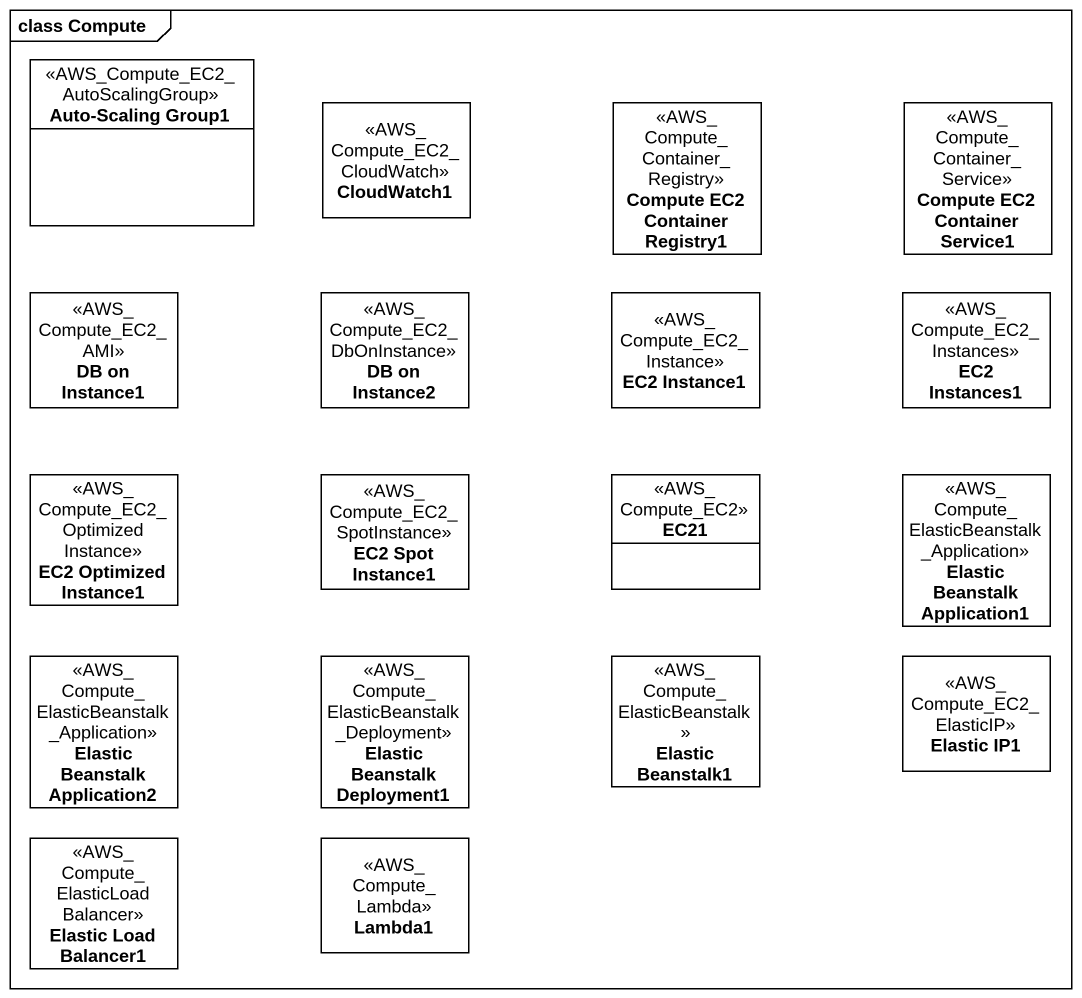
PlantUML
@startuml
mainframe class Compute
hide circle
hide empty members
class "Auto-Scaling Group1" as Auto_Scaling_Group1 <<AWS_Compute_EC2_AutoScalingGroup>>
class CloudWatch1 <<AWS_Compute_EC2_CloudWatch>>
class "Compute EC2 Container Registry1" as Compute_EC2_Container <<AWS_Compute_Container_Registry>>
class "Compute EC2 Container Service1" as Compute_EC2_Container_2 <<AWS_Compute_Container_Service>>
class "DB on Instance1" as DB_on_Instance1 <<AWS_Compute_EC2_AMI>>
class "DB on Instance2" as DB_on_Instance2 <<AWS_Compute_EC2_DbOnInstance>>
class "EC2 Instance1" as EC2_Instance1 <<AWS_Compute_EC2_Instance>>
class "EC2 Instances1" as EC2_Instances1 <<AWS_Compute_EC2_Instances>>
class "EC2 Optimized Instance1" as EC2_Optimized_Instance1 <<AWS_Compute_EC2_OptimizedInstance>>
class "EC2 Spot Instance1" as EC2_Spot_Instance1 <<AWS_Compute_EC2_SpotInstance>>
class EC21 <<AWS_Compute_EC2>>
class "Elastic Beanstalk Application1" as Elastic_Beanstalk <<AWS_Compute_ElasticBeanstalk_Application>>
class "Elastic Beanstalk Application2" as Elastic_Beanstalk_2 <<AWS_Compute_ElasticBeanstalk_Application>>
class "Elastic Beanstalk Deployment1" as Elastic_Beanstalk_3 <<AWS_Compute_ElasticBeanstalk_Deployment>>
class "Elastic Beanstalk1" as Elastic_Beanstalk1 <<AWS_Compute_ElasticBeanstalk>>
class "Elastic IP1" as Elastic_IP1 <<AWS_Compute_EC2_ElasticIP>>
class "Elastic Load Balancer1" as Elastic_Load_Balancer1 <<AWS_Compute_ElasticLoadBalancer>>
class Lambda1 <<AWS_Compute_Lambda>>
@enduml
